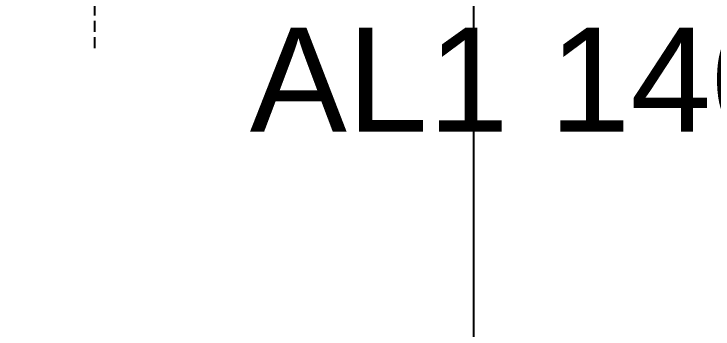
# Model space of a CAD drawing. Header units: inches. Extents: x 21 to 38546, y 13 to 15001.
# Drawn here: x 5603.2 to 5683.6, y 924.5 to 960.8 of the extents above; entities that cross this region are included whole.
import ezdxf
from ezdxf.enums import TextEntityAlignment as Align

# ---------------------------------------------------------------- set-up
doc = ezdxf.new("R2010")
doc.units = ezdxf.units.IN
doc.header["$MEASUREMENT"] = 0
doc.linetypes.add('1+1 dbx a2$0$374_BLD_A1_BLOK_2$0$HIDDEN', pattern=[0.375, 0.25, -0.125])
for name, color, linetype, lineweight in [('Z_MİM_-KM-GLAZ', 8, 'Continuous', 25), ('Z_MİM_-KM-GLAZ-IDEN', 8, 'Continuous', 25), ('Z_MİM_-KM-PATTERN-00', 8, 'Continuous', 25), ('Z_MİM_-KM-STRS', 8, 'Continuous', 25)]:
    doc.layers.add(name, color=color, linetype=linetype, lineweight=lineweight)
doc.styles.add('STYLE1', font='arial.ttf', dxfattribs={"height": 1})

# ---------------------------------------------------------------- blocks, each defined once
blk = doc.blocks.new('TRETUVAR')
at = {"layer": 'Z_MİM_-KM-PATTERN-00'}
h = blk.add_hatch(dxfattribs=at)
h.set_pattern_fill('AR-B816', color=256, scale=0.3, angle=90)
h.set_pattern_definition([(90, (21322.77, 490.03), (-60.96, 4e-15), []), (180, (21322.77, 490.03), (-60.96, -60.96), [60.96, -60.96])])
h.paths.add_polyline_path([(22632.772, 2700.032), (19252.772, 2700.032), (19252.772, 2750.032), (19097.772, 2750.032), (19097.772, 2610.032), (22542.772, 2610.032), (22542.772, 2080.13), (22697.772, 2080.13), (22697.772, 1460.13), (22542.772, 1460.13), (22542.772, 980.032), (21222.771, 980.032), (21222.771, 590.032), (20152.772, 590.032), (20152.772, 980.032), (19012.772, 980.032), (19012.775, 1635.031), (18722.771, 1635.031), (18722.772, 2610.032), (18807.772, 2610.032), (18807.772, 2750.032), (18632.772, 2750.032), (18632.771, 1545.031), (18922.774, 1545.031), (18922.771, 890.032), (19882.772, 890.032), (19882.772, 665.017), (20022.751, 665.033), (20022.77, 490.032), (21322.771, 490.032), (21322.771, 890.032), (22632.772, 890.032), (22632.772, 1220.13), (22797.772, 1220.13), (22797.772, 2180.13), (22632.772, 2180.13)])
h.paths.add_polyline_path([(19082.772, 2750.032), (18822.772, 2750.032), (18822.772, 2610.032), (19082.772, 2610.032)], flags=16)
blk = doc.blocks.new('-KM-AL1 150_900')
at = {"linetype": '1+1 dbx a2$0$374_BLD_A1_BLOK_2$0$HIDDEN', "ltscale": 5}
blk.add_line((15.193, -40.695, -0.002), (15.193, -14.725, -0.002), dxfattribs=at)
at = {"layer": 'Z_MİM_-KM-GLAZ-IDEN', "color": 7, "linetype": 'Continuous', "ltscale": 2, "style": 'STYLE1'}
blk.add_text('AL1 140/1250', height=12, dxfattribs=at).set_placement((85.214, -50.325), align=Align.CENTER)

msp = doc.modelspace()

# ---------------------------------------------------------------- block references
at = {"layer": 'Z_MİM_-KM-STRS'}
msp.add_blockref('TRETUVAR', (-15696.014, -12.949), dxfattribs=at)

# ---------------------------------------------------------------- next in the draw order: block references
at = {"layer": 'Z_MİM_-KM-GLAZ'}
msp.add_blockref('-KM-AL1 150_900', (5597.308, 997.533), dxfattribs=at)

doc.saveas('drawing.dxf')
